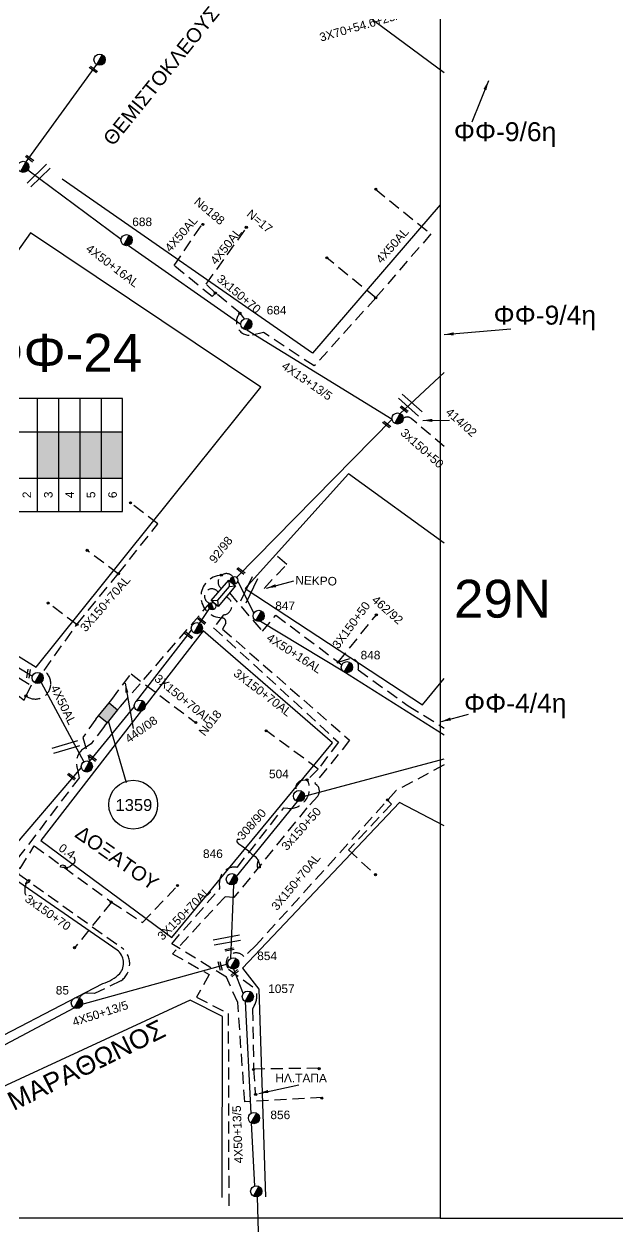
# Model space of a CAD drawing. Header units: millimetres. Extents: x 4486 to 5741, y 824 to 1856.
# Drawn here: x 5412.8 to 5538.3, y 844.5 to 1099.8 of the extents above; entities that cross this region are included whole.
import ezdxf
from ezdxf.enums import TextEntityAlignment as Align

# ---------------------------------------------------------------- set-up
doc = ezdxf.new("R2010")
doc.units = ezdxf.units.MM
doc.linetypes.add('DASHED', pattern=[19.05, 12.7, -6.35])
for name, color, linetype in [('Link Box 4 Διευθύνσεων', 7, 'Continuous'), ('Ασφαλειοκιβώτια Χ.Τ 6 αναχωρήσεων', 7, 'Continuous'), ('Γέφυρες Εναερίου Δικτύου', 7, 'Continuous'), ('Γυμνά εναέρια ΧΤ (3Φ)   4x50AL', 7, 'Continuous'), ('Γυμνά εναέρια ΧΤ και ΦΟΠ (3Φ)   4x50+16AL', 7, 'Continuous'), ('Επιγραφές - Σχήματα', 7, 'Continuous'), ('Καλώδια ΧΤ   3x150+70AL', 7, 'DASHED'), ('Καλώδια ΧΤ   4x50AL', 7, 'DASHED'), ('Μηχανική τομή', 7, 'Continuous'), ('Στύλος ΦΜ', 7, 'Continuous'), ('Στύλος ΦΜ @ 1', 7, 'Continuous'), ('Συνδέσεις', 7, 'Continuous'), ('Συνεστραμμένα ΧΤ   3x70+54.6+25AL', 7, 'SYN_LINE'), ('Τομή', 7, 'Continuous'), ('Υποσταθμός εναέριος 2 στύλων', 7, 'Continuous'), ('Υποσταθμός πόλεως', 7, 'Continuous'), ('Υπόβαθρο ΔΕΗ', 7, 'Continuous')]:
    doc.layers.add(name, color=color, linetype=linetype)
doc.styles.get("Standard").update_dxf_attribs({"font": 'ARIAL.TTF'})
doc.linetypes.add('SYN_LINE', pattern='A,0.5,-0.0001,["/\\/\\/\\/",Standard,S=0.1,R=0,X=0,Y=-0.05],-0.25', length=0.7501)
doc.dimstyles.new('ISO-25', dxfattribs={"dimtxt": 2.5, "dimasz": 2.5, "dimexe": 1.25, "dimexo": 0.625, "dimtad": 1, "dimtxsty": 'Standard', "dimcen": 2.5, "dimadec": 0, "dimazin": 0, "dimtfac": 1, "dimtmove": 0, "dimatfit": 3, "dimfxl": 1, "dimarcsym": 0})

# ---------------------------------------------------------------- blocks, each defined once
blk = doc.blocks.new('ΥΠΑΡΧΩΝ ΤΣΙΜΕΝΤΕΝΙΟΣ ΣΤΥΛΟΣ')
at = {"layer": 'Στύλος ΦΜ'}
blk.add_hatch(color=7, dxfattribs=at).paths.add_polyline_path([(-1.29, -2.28, 0.574793), (2.62, 0, 0.268822), (1.3, 2.27)])
at = {"layer": 'Στύλος ΦΜ', "color": 7}
blk.add_line((-1.29, -2.28), (1.3, 2.27), dxfattribs=at)
blk.add_circle((0, 0), 2.62, dxfattribs=at)
at = {"layer": 'Στύλος ΦΜ', "flags": 4}
for tag, p in [('ΑΡΙΘΜΟΣ', (-4.68, 8.05)), ('ΤΥΠΟΣ', (-4.91, 3.03))]:
    blk.add_attdef(tag, p, '', height=4, dxfattribs=at)
blk = doc.blocks.new('LINK BOX 4 ΑΝΑΧΩΡΗΣΕΩΝ')
at = {"layer": 'Link Box 4 Διευθύνσεων', "ltscale": 40}
blk.add_hatch(color=256, dxfattribs=at).paths.add_polyline_path([(-3.54, 0), (-3.54, -4.67), (3.54, -4.67), (3.54, 0)])
for p, q in [((-3.54, 0), (-5.33, 0)), ((5.33, 0), (3.54, 0)), ((-3.54, -4.67), (-5.33, -4.67)), ((5.33, -4.67), (3.54, -4.67))]:
    blk.add_line(p, q, dxfattribs=at)
blk.add_lwpolyline([(-3.54, -4.67), (-3.54, 0), (3.54, 0), (3.54, -4.67)], close=True, dxfattribs=at)
blk = doc.blocks.new('ΥΠΟΣΤΑΘΜΟΣ ΕΝΑΕΡΙΟΣ ΕΠΙ 2 ΣΤΥΛΩΝ')
at = {"layer": 'Υποσταθμός εναέριος 2 στύλων', "linetype": 'Continuous'}
for points in [[(-11.97, -2.11, 0.574793), (-8.45, -0.07, 0.268822), (-9.64, 1.98)], [(9.68, -2.15, 0.574793), (13.19, -0.1, 0.268822), (12.01, 1.95)]]:
    blk.add_hatch(color=256, dxfattribs=at).paths.add_polyline_path(points)
for p, q in [((-11.97, -2.11), (-9.64, 1.98)), ((9.68, -2.15), (12.01, 1.95))]:
    blk.add_line(p, q, dxfattribs=at)
for centre in [(-10.81, -0.07), (10.84, -0.1)]:
    blk.add_circle(centre, 2.36, dxfattribs=at)
at = {"layer": 'Υποσταθμός πόλεως', "linetype": 'Continuous', "ltscale": 40}
blk.add_lwpolyline([(-8.57, 2.82), (8.57, 2.82), (8.57, -2.82), (-8.57, -2.82)], close=True, dxfattribs=at)
for points in [[(-5.75, 0), (-8.57, 2.82)], [(-8.57, -2.82), (-5.75, 0)], [(-5.75, 0), (5.75, 0)], [(5.75, 0), (8.57, 2.82)], [(8.57, -2.82), (5.75, 0)]]:
    blk.add_lwpolyline(points, dxfattribs=at)
at = {"layer": 'Υποσταθμός εναέριος 2 στύλων', "ltscale": 40, "flags": 1}
for tag, p in [('ΜΕΤΑΣΧΗΜΑΤΙΣΜΟΣ', (14.09, 2.51)), ('ΙΣΧΥΣ', (14.07, -0.28)), ('ΑΡΙΘΜΟΣ', (14.19, -3))]:
    blk.add_attdef(tag, p, '', height=1.8, dxfattribs=at)
blk = doc.blocks.new('ΑΣΦΑΛΕΙΟΚΙΒΩΤΙΟ ΥΠΟΣΤΑΘΜΟΥ 6 ΑΝΑΧΩΡΗΣΕΩΝ')
at = {"layer": 'Ασφαλειοκιβώτια Χ.Τ 6 αναχωρήσεων', "ltscale": 40}
for p, q in [((-23.91, 27), (23.91, 27)), ((-9.83, 27), (-9.83, -27)), ((9.83, 27), (9.83, -27)), ((-23.91, 18), (23.91, 18)), ((-23.91, 9), (23.91, 9)), ((-23.91, 0), (23.91, 0)), ((-23.91, -9), (23.91, -9)), ((-23.91, -18), (23.91, -18))]:
    blk.add_line(p, q, dxfattribs=at)
at = {"layer": 'Ασφαλειοκιβώτια Χ.Τ 6 αναχωρήσεων'}
blk.add_lwpolyline([(-23.91, -27), (23.91, -27), (23.91, 27), (-23.91, 27)], close=True, dxfattribs=at)
for s, p in [('1', (-18.23, 20.26)), ('2', (-18.23, 11.69)), ('3', (-18.23, 2.62)), ('4', (-18.23, -6.41)), ('5', (-18.23, -15.42)), ('6', (-18.23, -24.55))]:
    blk.add_text(s, height=3.6, dxfattribs=at).set_placement(p)
at = {"layer": 'Ασφαλειοκιβώτια Χ.Τ 6 αναχωρήσεων', "ltscale": 40}
for tag, height, p in [('ΟΝΟΜΑ', 5, (-0.27, 31.68)), ('ΚΕΙΜΕΝΟ 1', 2, (16.95, 22.41)), ('ΚΕΙΜΕΝΟ 2', 2, (16.95, 13.71)), ('ΚΕΙΜΕΝΟ 3', 2, (16.95, 4.31)), ('ΚΕΙΜΕΝΟ 4', 2, (16.95, -4.67)), ('ΚΕΙΜΕΝΟ 5', 2, (16.95, -13.51)), ('ΚΕΙΜΕΝΟ 6', 2, (16.95, -22.43)), ('ΣΧ', 2, (-0.21, -29.21))]:
    blk.add_attdef(tag, text='', height=height, dxfattribs=at).set_placement(p, align=Align.MIDDLE_CENTER)
blk = doc.blocks.new('ΤΟΜΗ')
at = {"layer": 'Τομή', "ltscale": 40}
for p, q in [((-5.68, 0), (5.68, 0)), ((5.68, -2.33), (-5.68, -2.33))]:
    blk.add_line(p, q, dxfattribs=at)
blk = doc.blocks.new('ΜΗΧΑΝΙΚΗ ΤΟΜΗ')
at = {"layer": 'Μηχανική τομή', "ltscale": 40}
for p, q in [((-1.89, 0.78), (1.89, 0.78)), ((1.89, 0), (-1.89, 0))]:
    blk.add_line(p, q, dxfattribs=at)
blk = doc.blocks.new('_ΣΥΝΔΕΣΗ')
at = {"layer": 'Συνδέσεις', "linetype": 'SYN_LINE', "ltscale": 40}
blk.add_hatch(color=256, dxfattribs=at).paths.add_polyline_path([(0.5, -0.01, 1), (-0.5, -0.01, 1)])
at = {"layer": 'Συνδέσεις'}
blk.add_circle((0, -0.01), 0.5, dxfattribs=at)

msp = doc.modelspace()

# ---------------------------------------------------------------- hatches: boundary and pattern name
at = {"layer": 'Ασφαλειοκιβώτια Χ.Τ 6 αναχωρήσεων', "ltscale": 0.2}
for color, points in [(2, [(5415.62, 1013.62), (5415.62, 1003.79), (5420.12, 1003.79), (5420.12, 1013.62)]), (87, [(5420.12, 1013.62), (5420.12, 1003.79), (5424.62, 1003.79), (5424.62, 1013.62)]), (27, [(5424.62, 1013.62), (5424.62, 1003.79), (5429.12, 1003.79), (5429.12, 1013.62)]), (30, [(5429.12, 1013.62), (5429.12, 1003.79), (5433.62, 1003.79), (5433.62, 1013.62)])]:
    msp.add_hatch(color=color, dxfattribs=at).paths.add_polyline_path(points)

# ---------------------------------------------------------------- linework, layer by layer
at = {"layer": 'Γέφυρες Εναερίου Δικτύου', "color": 87, "linetype": 'DASHED', "ltscale": 0.2}
msp.add_lwpolyline([(5479.2, 964.95), (5487.24, 974.93)], dxfattribs=at)
at = {"layer": 'Γέφυρες Εναερίου Δικτύου', "linetype": 'DASHED', "ltscale": 0.2}
msp.add_lwpolyline([(5427.96, 952.9), (5425.2, 949.03), (5426.31, 945.22), (5426.63, 943.91)], dxfattribs=at)
at = {"layer": 'Γέφυρες Εναερίου Δικτύου', "color": 30, "linetype": 'DASHED', "ltscale": 0.2}
msp.add_lwpolyline([(5429.76, 951.42), (5426.94, 947.68), (5425.38, 946.63, 0.315581), (5423.95, 942.98, -0.013491), (5424.48, 940.57), (5411.85, 923.98, 0.317123), (5411.7, 920.09), (5433.3, 904.67, -0.523104), (5433.21, 897.55), (5427.7, 894.9), (5426.19, 894.99, 0.330454), (5424.53, 893.92, 7.415789)], format="xyb", dxfattribs=at)
at = {"layer": 'Γέφυρες Εναερίου Δικτύου', "color": 85, "linetype": 'DASHED', "ltscale": 0.2}
msp.add_lwpolyline([(5489.55, 935.85), (5490.44, 934.91), (5481.35, 925.29), (5486.93, 920.06)], dxfattribs=at)
at = {"layer": 'Γέφυρες Εναερίου Δικτύου', "color": 2, "linetype": 'DASHED', "ltscale": 0.2}
for points in [[(5410.25, 922.45), (5412, 921.3), (5414.94, 926.14), (5431.26, 914.24), (5423.51, 904.59)], [(5431.26, 914.24), (5437.83, 909.88), (5445.28, 917.72)]]:
    msp.add_lwpolyline(points, dxfattribs=at)
at = {"layer": 'Γυμνά εναέρια ΧΤ (3Φ)   4x50AL', "color": 27, "linetype": 'DASHED', "ltscale": 0.2}
msp.add_lwpolyline([(5404.32, 978.03), (5398.71, 969.66), (5414.28, 960.04), (5413.17, 957.76)], dxfattribs=at)
at = {"layer": 'Γυμνά εναέρια ΧΤ (3Φ)   4x50AL', "color": 133, "ltscale": 20}
msp.add_lwpolyline([(5416.37, 960.66), (5425.42, 943.88)], dxfattribs=at)
at = {"layer": 'Γυμνά εναέρια ΧΤ και ΦΟΠ (3Φ)   4x50+16AL', "color": 1, "ltscale": 0.2}
for points in [[(5413.6, 1068.97), (5433.29, 1054.31)], [(5434.84, 1053.01), (5458.58, 1036.36)], [(5459.86, 1035.2), (5490.55, 1016.28)], [(5457.72, 982.82), (5490.55, 1016.28)]]:
    msp.add_lwpolyline(points, dxfattribs=at)
at = {"layer": 'Γυμνά εναέρια ΧΤ και ΦΟΠ (3Φ)   4x50+16AL', "color": 6, "ltscale": 0.2}
msp.add_lwpolyline([(5492.31, 1017.45), (5492.31, 1017.45), (5501.59, 1026.15)], dxfattribs=at)
at = {"layer": 'Γυμνά εναέρια ΧΤ και ΦΟΠ (3Φ)   4x50+16AL', "color": 87, "ltscale": 0.2}
for points in [[(5457.94, 981.96), (5461.34, 975.27)], [(5462.76, 973.6), (5480.14, 963.09)], [(5480.14, 963.09), (5501.59, 949.57)]]:
    msp.add_lwpolyline(points, dxfattribs=at)
at = {"layer": 'Γυμνά εναέρια ΧΤ και ΦΟΠ (3Φ)   4x50+16AL', "color": 2, "ltscale": 0.2}
for points in [[(5449.88, 973.12), (5451.99, 976.26)], [(5436.53, 956.68), (5448.21, 971.68)], [(5426.63, 943.91), (5436.1, 955.56)], [(5408.96, 923.93), (5424.9, 942.64)]]:
    msp.add_lwpolyline(points, dxfattribs=at)
at = {"layer": 'Γυμνά εναέρια ΧΤ και ΦΟΠ (3Φ)   4x50+16AL', "color": 30, "ltscale": 0.2}
for points in [[(5425.09, 892.62), (5455.84, 901.17)], [(5457.02, 900.07), (5459.06, 894.83)], [(5398.82, 878.83), (5423.37, 891.88)], [(5459.5, 893.22), (5460.72, 869.55)], [(5460.78, 867.54), (5461.46, 854.21)], [(5462.04, 851.94), (5462.27, 844.53)]]:
    msp.add_lwpolyline(points, dxfattribs=at)
at = {"layer": 'Επιγραφές - Σχήματα', "ltscale": 0.2}
msp.add_line((5430.54, 952.52), (5434.34, 939.53), dxfattribs=at)
at = {"layer": 'Επιγραφές - Σχήματα'}
msp.add_lwpolyline([(4494.75, 1847.42), (5500.76, 1847.42), (5500.76, 847.45), (4494.75, 847.45)], close=True, dxfattribs=at)
at = {"layer": 'Επιγραφές - Σχήματα', "ltscale": 10}
msp.add_lwpolyline([(5500.76, 847.45), (5740.63, 847.45), (5740.63, 1847.42), (5500.76, 1847.42)], dxfattribs=at)
at = {"layer": 'Επιγραφές - Σχήματα', "ltscale": 40}
for points in [[(5458.45, 927.43), (5457.83, 927.43), (5457.74, 927.17), (5457.74, 926.99), (5458.1, 926.56), (5458.36, 926.38), (5458.8, 926.12), (5459.41, 925.68), (5460.2, 925.06), (5460.91, 924.36), (5461.61, 923.83), (5462.05, 923.39), (5462.31, 922.87), (5462.49, 922.34), (5462.66, 921.9), (5462.66, 921.46), (5462.22, 921.38), (5462.14, 921.73), (5462.14, 922.17), (5462.22, 922.69), (5462.4, 923.22)], [(5423.31, 923.81), (5423.52, 923.12), (5423.45, 922.5), (5423.04, 922.15), (5422.48, 921.67), (5421.86, 921.46), (5421.31, 921.46), (5420.48, 921.6), (5420.54, 921.94), (5420.89, 922.08), (5421.31, 921.94), (5421.58, 921.67), (5421.86, 921.46), (5421.93, 921.25)], [(5413.21, 915.65), (5413, 916.07), (5413, 916.83), (5413, 917.38), (5413.28, 918.28), (5413.49, 918.83), (5413.9, 918.97), (5414.04, 918.76), (5413.83, 918.35), (5413.56, 918.28), (5413.28, 918.14), (5413, 918.14)]]:
    msp.add_lwpolyline(points, dxfattribs=at)
at = {"layer": 'Επιγραφές - Σχήματα', "ltscale": 0.2}
msp.add_circle((5435.86, 934.82), 5.16, dxfattribs=at)
at = {"layer": 'Επιγραφές - Σχήματα', "color": 30, "linetype": 'DASHED', "ltscale": 0.2}
msp.add_arc((5452.48, 978.87), 1.55, 30.2431, 254.0291, dxfattribs=at)
at = {"layer": 'Καλώδια ΧΤ   3x150+70AL', "color": 27, "ltscale": 0.2}
msp.add_lwpolyline([(5405.19, 962.57), (5412.84, 956.91), (5413.17, 957.76), (5413.74, 957.48, 0.55014), (5418.44, 960.31, 0.245055), (5417.02, 963.19), (5423.94, 972.89), (5432.7, 983.61), (5441.07, 994.19), (5435.24, 998.59)], format="xyb", dxfattribs=at)
for points in [[(5432.7, 983.61), (5426.09, 988.55)], [(5423.94, 972.89), (5417.85, 977.4)]]:
    msp.add_lwpolyline(points, dxfattribs=at)
at = {"layer": 'Καλώδια ΧΤ   3x150+70AL', "linetype": 'DASHED', "ltscale": 0.2}
msp.add_lwpolyline([(5463.51, 980.52), (5468.29, 985.59), (5466.36, 987.28)], dxfattribs=at)
at = {"layer": 'Καλώδια ΧΤ   3x150+70AL', "color": 27, "linetype": 'DASHED', "ltscale": 0.2}
for points in [[(5455.48, 978.73, -0.782852), (5454.91, 974.91), (5452.86, 972.2), (5479.26, 947.99), (5474.95, 942.35), (5472.67, 940.07), (5471.61, 939.95, 0.518544), (5470.36, 937.68)], [(5475.83, 872.89), (5459.45, 872.02), (5457.95, 892.97), (5455.54, 898.36), (5455.54, 898.36, 0.037479), (5455.54, 898.36), (5443.99, 905.43), (5454.17, 917.06), (5454.12, 918.34, -0.483779), (5457.84, 921.56), (5467.67, 934.12), (5468.53, 934.04, 0.585517), (5472.67, 940.07, -1.606837)]]:
    msp.add_lwpolyline(points, format="xyb", dxfattribs=at)
at = {"layer": 'Καλώδια ΧΤ   3x150+70AL', "color": 87, "linetype": 'DASHED', "ltscale": 0.2}
msp.add_lwpolyline([(5456.19, 979.56), (5463.15, 971.45), (5465.98, 974.87), (5479.96, 964.38)], dxfattribs=at)
at = {"layer": 'Καλώδια ΧΤ   3x150+70AL', "color": 30, "ltscale": 0.2}
for points in [[(5433.14, 955.54), (5452.05, 977.38)], [(5431.33, 957.02), (5435.39, 962.45), (5449.05, 952.17)]]:
    msp.add_lwpolyline(points, dxfattribs=at)
at = {"layer": 'Καλώδια ΧΤ   3x150+70AL', "color": 1, "linetype": 'DASHED', "ltscale": 0.2}
msp.add_lwpolyline([(5454.63, 974.3, -0.470881), (5455.43, 973.2), (5454.73, 971.93), (5481.58, 948.41), (5474.27, 939.37), (5474.7, 938.94, -0.371201), (5474.86, 936.64), (5472.58, 934.13), (5457.15, 915.19), (5455.26, 915.35), (5444.15, 903.3), (5451.93, 898.94), (5451.93, 898.94, -1.775261), (5451.93, 898.94), (5449.23, 894.14), (5455.94, 890.68), (5456.05, 849.31)], format="xyb", dxfattribs=at)
at = {"layer": 'Καλώδια ΧΤ   3x150+70AL', "color": 87, "linetype": 'DASHED', "ltscale": 0.2}
msp.add_lwpolyline([(5479.2, 964.95), (5481.92, 965.82, -0.473428), (5483.38, 963.3), (5493.98, 955.71), (5501.59, 951)], format="xyb", dxfattribs=at)
at = {"layer": 'Καλώδια ΧΤ   3x150+70AL', "color": 27, "linetype": 'DASHED', "ltscale": 0.2}
msp.add_lwpolyline([(5474.95, 942.35), (5464.01, 950.41)], dxfattribs=at)
at = {"layer": 'Καλώδια ΧΤ   3x150+70AL', "color": 85, "linetype": 'DASHED', "ltscale": 0.2}
msp.add_lwpolyline([(5501.59, 943.2), (5491.46, 937.81), (5461.84, 905.13), (5461.84, 905.13), (5459.26, 902.68, 1.018675), (5456.01, 900.07), (5461.69, 895.93, -0.227959), (5461.5, 892.43), (5461.08, 891.66), (5461.31, 878.94), (5461.62, 873.75)], format="xyb", dxfattribs=at)
msp.add_lwpolyline([(5475.11, 879.09), (5461.31, 878.94)], dxfattribs=at)
at = {"layer": 'Καλώδια ΧΤ   3x150+70AL', "color": 1, "linetype": 'DASHED', "ltscale": 0.2}
for centre, radius, start, end in [((5454.66, 978.8), 4.49, 92.1811, 269.5864), ((5455.55, 981.88), 1.76, 37.8088, 233.7031)]:
    msp.add_arc(centre, radius, start, end, dxfattribs=at)
at = {"layer": 'Καλώδια ΧΤ   4x50AL', "color": 1, "ltscale": 0.2}
for points in [[(5487.09, 1064.89), (5498.76, 1055.44), (5487.11, 1041.93), (5474.12, 1027.53), (5463.41, 1034.59), (5461.1, 1034.07, -0.733889), (5458.4, 1038.71, -37.012457)], [(5501.59, 1010.52), (5494.59, 1016.44, 0.368548), (5492.9, 1016.43, 150.33108)]]:
    msp.add_lwpolyline(points, format="xyb", dxfattribs=at)
for points in [[(5453.27, 1042.92), (5452.53, 1042.19), (5444.51, 1048.73), (5450.45, 1057.55)], [(5459.4, 1037.5), (5458.56, 1038.59), (5453.27, 1042.92), (5451.3, 1044.84), (5459.82, 1056.74)], [(5487.11, 1041.93), (5476.75, 1050.4)]]:
    msp.add_lwpolyline(points, dxfattribs=at)
at = {"layer": 'Συνεστραμμένα ΧΤ   3x70+54.6+25AL', "color": 62, "ltscale": 20}
msp.add_line((5413.2, 1070.64), (5428.15, 1091.22), dxfattribs=at)
at = {"layer": 'Συνεστραμμένα ΧΤ   3x70+54.6+25AL', "color": 133, "ltscale": 20}
msp.add_lwpolyline([(5385.17, 979.92), (5414.54, 961.97)], dxfattribs=at)
at = {"layer": 'Συνεστραμμένα ΧΤ   3x70+54.6+25AL', "color": 27, "ltscale": 20}
for points in [[(5472.07, 936.63), (5501.59, 944.48)], [(5457.72, 919.65), (5470.61, 935.48)], [(5456.52, 902.31), (5457.11, 917.96)]]:
    msp.add_lwpolyline(points, dxfattribs=at)
at = {"layer": 'Υπόβαθρο ΔΕΗ', "ltscale": 0.2}
for points in [[(5411.36, 1073.28), (5379.14, 1096.02), (5387.63, 1111.02), (5412.81, 1158.67), (5456.7, 1122.83), (5501.59, 1089.57)], [(5500.76, 1061.59), (5473.76, 1030.24), (5420.85, 1067.02)], [(5501.59, 990.11), (5481.38, 1004.73), (5459.52, 980.53), (5497.02, 955.92), (5501.59, 961.5)], [(5501.59, 930.35), (5492.13, 935.25), (5458.95, 900.28), (5462.43, 895.85), (5463.78, 851.91)], [(5454.69, 851.8), (5454.7, 890.05), (5447.89, 893.51), (5384.52, 864.17), (5370.72, 851.12)]]:
    msp.add_lwpolyline(points, dxfattribs=at)
for points in [[(5462.84, 1023.05), (5414.17, 1055.64), (5369.33, 992.37), (5415.34, 963.87)], [(5477.94, 947.85), (5450.63, 971.54), (5416.33, 927.26), (5444.02, 906.73)]]:
    msp.add_lwpolyline(points, close=True, dxfattribs=at)
msp.add_lwpolyline([(5369.79, 866.03), (5429.46, 897.01, 0.110228), (5433.03, 899.1, 0.419288), (5432.48, 904.09), (5408.97, 920.31), (5389.57, 897.09), (5373.52, 878.17)], format="xyb", close=True, dxfattribs=at)

# ---------------------------------------------------------------- block references
at = {"layer": 'Link Box 4 Διευθύνσεων', "xscale": 0.5, "yscale": 0.5, "zscale": 0.5, "rotation": 230.6862496116658}
msp.add_blockref('LINK BOX 4 ΑΝΑΧΩΡΗΣΕΩΝ', (5431.45, 953.48), dxfattribs=at)
at = {"layer": 'Ασφαλειοκιβώτια Χ.Τ 6 αναχωρήσεων', "xscale": 0.5, "yscale": 0.5, "zscale": 0.5, "rotation": 90}
msp.add_blockref('ΑΣΦΑΛΕΙΟΚΙΒΩΤΙΟ ΥΠΟΣΤΑΘΜΟΥ 6 ΑΝΑΧΩΡΗΣΕΩΝ', (5420.12, 1008.71), dxfattribs=at)
at = {"layer": 'Μηχανική τομή'}
for p, xscale, yscale, zscale, rotation in [((5427.32, 1090.04), 0.5000000000006791, 0.5000000000006791, 0.5000000000006791, 322.468232636331), ((5413.85, 1071.2), 0.5000000000006791, 0.5000000000006791, 0.5000000000006791, 322.468232636331), ((5492.99, 1018.23), 0.5000000000006791, 0.5000000000006791, 0.5000000000006791, 322.468232636331), ((5489.3, 1015.01), 0.5000000000006791, 0.5000000000006791, 0.5000000000006791, 322.468232636331), ((5458.5, 984.06), 0.5000000000006791, 0.5000000000006791, 0.5000000000006791, 322.468232636331), ((5450.23, 973.49), 0.5000000000006791, 0.5000000000006791, 0.5000000000006791, 322.468232636331), ((5447.47, 970.42), 0.5000000000006791, 0.5000000000006791, 0.5000000000006791, 322.468232636331), ((5413.54, 962.53), 0.50000000000077, 0.50000000000077, 0.50000000000077, 260.9150095309418), ((5427.12, 944.53), 0.5000000000006791, 0.5000000000006791, 0.5000000000006791, 322.468232636331), ((5422.7, 940.58), 0.5000000000006791, 0.5000000000006791, 0.5000000000006791, 322.468232636331), ((5456.24, 904.01), 0.5000000000007524, 0.5000000000007524, 0.5000000000007524, 11.86246632707249), ((5454.05, 900.67), 0.5000000000005718, 0.5000000000005718, 0.5000000000005718, 285.1334242328942), ((5457.42, 899.05), 0.5000000000008141, 0.5000000000008141, 0.5000000000008141, 41.60380520412173)]:
    msp.add_blockref('ΜΗΧΑΝΙΚΗ ΤΟΜΗ', p, dxfattribs=dict(at, xscale=xscale, yscale=yscale, zscale=zscale, rotation=rotation))
at = {"layer": 'Στύλος ΦΜ @ 1', "ltscale": 40, "xscale": 0.4499999999998181, "yscale": 0.4499999999998181, "zscale": 0.4499999999998181}
for p in [(5428.74, 1092.25), (5412.61, 1069.61), (5491.72, 1016.43), (5449.3, 972.12), (5415.66, 961.6), (5437.26, 955.75), (5426.05, 942.88), (5461.85, 853.1)]:
    msp.add_blockref('ΥΠΑΡΧΩΝ ΤΣΙΜΕΝΤΕΝΙΟΣ ΣΤΥΛΟΣ', p, dxfattribs=at)
at = {"layer": 'Στύλος ΦΜ @ 1', "ltscale": 40}
ref = msp.add_blockref('ΥΠΑΡΧΩΝ ΤΣΙΜΕΝΤΕΝΙΟΣ ΣΤΥΛΟΣ', (5434.45, 1054.12), dxfattribs=dict(at, xscale=0.4499999999998181, yscale=0.4499999999998181, zscale=0.4499999999998181))
ref.add_attrib('ΤΥΠΟΣ', '688', (5435.65, 1057.09), dxfattribs={"layer": 'Στύλος ΦΜ', "height": 1.8, "flags": 4})
ref = msp.add_blockref('ΥΠΑΡΧΩΝ ΤΣΙΜΕΝΤΕΝΙΟΣ ΣΤΥΛΟΣ', (5459.76, 1036.38), dxfattribs=dict(at, xscale=0.4499999999998181, yscale=0.4499999999998181, zscale=0.4499999999998181))
ref.add_attrib('ΑΡΙΘΜΟΣ', '684', (5464.06, 1038.42), dxfattribs={"layer": 'Στύλος ΦΜ', "height": 1.8, "flags": 4})
ref = msp.add_blockref('ΥΠΑΡΧΩΝ ΤΣΙΜΕΝΤΕΝΙΟΣ ΣΤΥΛΟΣ', (5462.38, 974.72), dxfattribs=dict(at, xscale=0.4499999999998181, yscale=0.4499999999998181, zscale=0.4499999999998181))
ref.add_attrib('ΑΡΙΘΜΟΣ', '847', (5465.87, 975.95), dxfattribs={"layer": 'Στύλος ΦΜ', "height": 1.8, "flags": 4})
ref = msp.add_blockref('ΥΠΑΡΧΩΝ ΤΣΙΜΕΝΤΕΝΙΟΣ ΣΤΥΛΟΣ', (5481.02, 963.87), dxfattribs=dict(at, xscale=0.4499999999998181, yscale=0.4499999999998181, zscale=0.4499999999998181))
ref.add_attrib('ΑΡΙΘΜΟΣ', '848', (5483.91, 965.52), dxfattribs={"layer": 'Στύλος ΦΜ', "height": 1.8, "flags": 4})
ref = msp.add_blockref('ΥΠΑΡΧΩΝ ΤΣΙΜΕΝΤΕΝΙΟΣ ΣΤΥΛΟΣ', (5470.89, 936.63), dxfattribs=dict(at, xscale=0.4499999999998181, yscale=0.4499999999998181, zscale=0.4499999999998181))
ref.add_attrib('ΤΥΠΟΣ', '504', (5464.55, 940.4), dxfattribs={"layer": 'Στύλος ΦΜ', "height": 1.8, "flags": 4})
ref = msp.add_blockref('ΥΠΑΡΧΩΝ ΤΣΙΜΕΝΤΕΝΙΟΣ ΣΤΥΛΟΣ', (5456.7, 919.06), dxfattribs=dict(at, xscale=0.4499999999998181, yscale=0.4499999999998181, zscale=0.4499999999998181))
ref.add_attrib('ΤΥΠΟΣ', '846', (5450.6, 923.55), dxfattribs={"layer": 'Στύλος ΦΜ', "height": 1.8, "flags": 4})
ref = msp.add_blockref('ΥΠΑΡΧΩΝ ΤΣΙΜΕΝΤΕΝΙΟΣ ΣΤΥΛΟΣ', (5457.02, 901.25), dxfattribs=dict(at, xscale=0.4499999999998181, yscale=0.4499999999998181, zscale=0.4499999999998181))
ref.add_attrib('ΤΥΠΟΣ', '854', (5462.06, 901.96), dxfattribs={"layer": 'Στύλος ΦΜ', "height": 1.8, "flags": 4})
ref = msp.add_blockref('ΥΠΑΡΧΩΝ ΤΣΙΜΕΝΤΕΝΙΟΣ ΣΤΥΛΟΣ', (5423.95, 892.9), dxfattribs=dict(at, xscale=0.4499999999998181, yscale=0.4499999999998181, zscale=0.4499999999998181))
ref.add_attrib('ΤΥΠΟΣ', '85', (5419.49, 894.69), dxfattribs={"layer": 'Στύλος ΦΜ', "height": 1.8, "flags": 4})
ref = msp.add_blockref('ΥΠΑΡΧΩΝ ΤΣΙΜΕΝΤΕΝΙΟΣ ΣΤΥΛΟΣ', (5460.08, 894.25), dxfattribs=dict(at, xscale=0.4499999999998181, yscale=0.4499999999998181, zscale=0.4499999999998181))
ref.add_attrib('ΤΥΠΟΣ', '1057', (5464.38, 895.01), dxfattribs={"layer": 'Στύλος ΦΜ', "height": 1.8, "flags": 4})
ref = msp.add_blockref('ΥΠΑΡΧΩΝ ΤΣΙΜΕΝΤΕΝΙΟΣ ΣΤΥΛΟΣ', (5461.37, 868.57), dxfattribs=dict(at, xscale=0.4499999999998181, yscale=0.4499999999998181, zscale=0.4499999999998181))
ref.add_attrib('ΤΥΠΟΣ', '856', (5464.84, 868.35), dxfattribs={"layer": 'Στύλος ΦΜ', "height": 1.8, "flags": 4})
at = {"layer": 'Συνδέσεις', "xscale": 0.4499999999998181, "yscale": 0.4499999999998181, "zscale": 0.4499999999998181}
for p in [(5487.13, 1064.9), (5450.57, 1057.45), (5459.76, 1056.83), (5476.78, 1050.4), (5453.2, 1042.94), (5487.11, 1041.93), (5458.41, 1038.65), (5435.27, 998.61), (5426.13, 988.56), (5432.74, 983.62), (5454.47, 983.33), (5417.89, 977.42), (5487.24, 974.93), (5423.98, 972.91), (5479.2, 964.95), (5413.21, 957.78), (5449.08, 952.19), (5463.95, 950.41), (5472.6, 940.06), (5489.59, 935.82), (5487.06, 920.01), (5445.22, 917.72), (5431.2, 914.23), (5423.45, 904.59), (5461.27, 878.85), (5475.16, 879.03), (5461.74, 873.58), (5475.73, 872.8)]:
    msp.add_blockref('_ΣΥΝΔΕΣΗ', p, dxfattribs=at)
at = {"layer": 'Τομή'}
for p, xscale, yscale, zscale, rotation in [((5415.46, 1068.17), 0.4999999999998592, 0.4999999999998592, 0.4999999999998592, 44.11797519154462), ((5494.8, 1019.7), 0.500000000000133, 0.500000000000133, 0.500000000000133, 318.3931582130489), ((5459.86, 980.48), 0.5000000000000898, 0.5000000000000898, 0.5000000000000898, 64.46513859383963), ((5421.43, 947.56), 0.5000000000000047, 0.5000000000000047, 0.5000000000000047, 16.24574529173224), ((5455.56, 906.76), 0.499999999999992, 0.499999999999992, 0.499999999999992, 10.36631378640248)]:
    msp.add_blockref('ΤΟΜΗ', p, dxfattribs=dict(at, xscale=xscale, yscale=yscale, zscale=zscale, rotation=rotation))
at = {"layer": 'Υποσταθμός εναέριος 2 στύλων', "xscale": 0.3306909507792414, "yscale": 0.3306909507792414, "zscale": 0.3306909507792414, "rotation": 229.5700644377018}
msp.add_blockref('ΥΠΟΣΤΑΘΜΟΣ ΕΝΑΕΡΙΟΣ ΕΠΙ 2 ΣΤΥΛΩΝ', (5454.91, 979.49), dxfattribs=at)

# ---------------------------------------------------------------- texts
at = {"layer": 'Γυμνά εναέρια ΧΤ (3Φ)   4x50AL', "ltscale": 0.2}
msp.add_text('4X50AL', height=1.8, rotation=296.0246, dxfattribs=at).set_placement((5421.11, 955.91), align=Align.MIDDLE)
at = {"layer": 'Γυμνά εναέρια ΧΤ και ΦΟΠ (3Φ)   4x50+16AL', "ltscale": 0.2}
for s, rotation, p in [('4X50+16AL', 322.9528, (5431.5, 1048.72)), ('4X13+13/5', 325.1987, (5472.64, 1024.4)), ('4X50+16AL', 327.1188, (5469.91, 966.79)), ('4X50+13/5', 17.9267, (5428.88, 890.73)), ('4X50+13/5', 92.0328, (5457.88, 865.12))]:
    msp.add_text(s, height=1.8, rotation=rotation, dxfattribs=at).set_placement(p, align=Align.MIDDLE)
at = {"layer": 'Επιγραφές - Σχήματα', "ltscale": 0.2, "attachment_point": 1}
for s, insert, char_height, width, rotation in [('ΘΕΜΙΣΤΟΚΛΕΟΥΣ', (5429.25, 1075.71), 3, 82.7026, 51.1268), ('Νο188', (5449.73, 1063.35), 1.8, 6.948, 319.8926), ('Ν=17', (5460.84, 1060.77), 1.8, 6.948, 319.8926), ('3x150+70', (5454.53, 1047.02), 1.8, 6.948, 319.8926), ('414/02', (5502.94, 1018.85), 1.8, 6.948, 318.2333), ('3x150+50', (5493.39, 1014.51), 1.8, 6.948, 318.2333), ('92/98', (5451.72, 986.76), 1.8, 6.948, 51.9921), ('ΝΕΚΡΟ', (5470.14, 983.18), 1.8, 6.948, 358.2681), ('462/92', (5487.3, 979.19), 1.8, 6.948, 318.8105), ('Νο18', (5449.55, 950.28), 1.8, 6.948, 51.9921), ('440/08', (5433.91, 949.19), 1.8, 6.948, 35.8501), ('3x150+50', (5466.99, 926.17), 1.8, 6.948, 48.2557), ('308/90', (5457.66, 928.4), 1.8, 6.948, 48.2557), ('ΔΟΞΑΤΟΥ', (5425.04, 930.59), 3, 39.5466, 324.9384), ('0.4', (5420.96, 926.73), 1.8, 6.948, 324.5992), ('3x150+70', (5413.83, 916), 1.8, 6.948, 324.5992), ('ΜΑΡΑΘΩΝΟΣ', (5408.82, 873.61), 4, 82.7026, 26.2054), ('ΗΛ.ΤΑΠΑ', (5465.9, 877.95), 1.8, 6.948, 359.8382)]:
    msp.add_mtext(s, dxfattribs=dict(at, insert=insert, char_height=char_height, width=width, rotation=rotation))
for s, insert, char_height, width in [('ΦΦ-9/6η', (5503.62, 1079.04), 4, 39.5466), ('ΦΦ-9/4η', (5512.02, 1040.27), 4, 39.5466), ('ΦΦ-24', (5403.76, 1034.32), 8, 50.8867), ('29Ν', (5503.66, 982.34), 8, 39.5466), ('ΦΦ-4/4η', (5505.77, 958.26), 4, 39.5466), ('1359', (5432.12, 935.98), 2.5, 8.09)]:
    msp.add_mtext(s, dxfattribs=dict(at, insert=insert, char_height=char_height, width=width))
at = {"layer": 'Καλώδια ΧΤ   3x150+70AL', "ltscale": 0.2}
for s, rotation, p in [('3X150+70AL', 49.0269, (5429.93, 977.29)), ('3X150+50', 53.5416, (5481.92, 972.77)), ('3X150+70AL', 320.8635, (5446.41, 957.23)), ('3X150+70AL', 322.3998, (5463.23, 958.49)), ('3X150+70AL', 50.3942, (5470.23, 918.5)), ('3X150+70AL', 44.9731, (5446.58, 911.82))]:
    msp.add_text(s, height=1.8, rotation=rotation, dxfattribs=at).set_placement(p, align=Align.MIDDLE)
at = {"layer": 'Καλώδια ΧΤ   4x50AL', "ltscale": 0.2}
for rotation, p in [(48.7874, (5445.99, 1055.43)), (51.6405, (5455.45, 1052.84)), (48.525, (5490.61, 1053.01))]:
    msp.add_text('4X50AL', height=1.8, rotation=rotation, dxfattribs=at).set_placement(p, align=Align.MIDDLE)
at = {"layer": 'Συνεστραμμένα ΧΤ   3x70+54.6+25AL', "ltscale": 20}
msp.add_text('3X70+54.6+25AL', height=1.8, rotation=16.0593, dxfattribs=at).set_placement((5484.69, 1099.63), align=Align.MIDDLE)

# ---------------------------------------------------------------- leaders
at = {"layer": 'Επιγραφές - Σχήματα', "ltscale": 40}
for points in [[(5510.93, 1087.8), (5507.42, 1079.05)], [(5501.58, 1034.15), (5515.66, 1035.38)], [(5497.06, 1016.01), (5502.71, 1016.06)], [(5464.05, 980.58), (5469.78, 982.11)], [(5434.16, 960.5), (5435.85, 950.9)], [(5500.98, 952.39), (5506.7, 953.92)], [(5462.42, 873.79), (5470.87, 875.57)]]:
    msp.add_leader(points, dimstyle='ISO-25', override={"dimasz": 2, "dimtad": 0}, dxfattribs=at)

doc.saveas('drawing.dxf')
